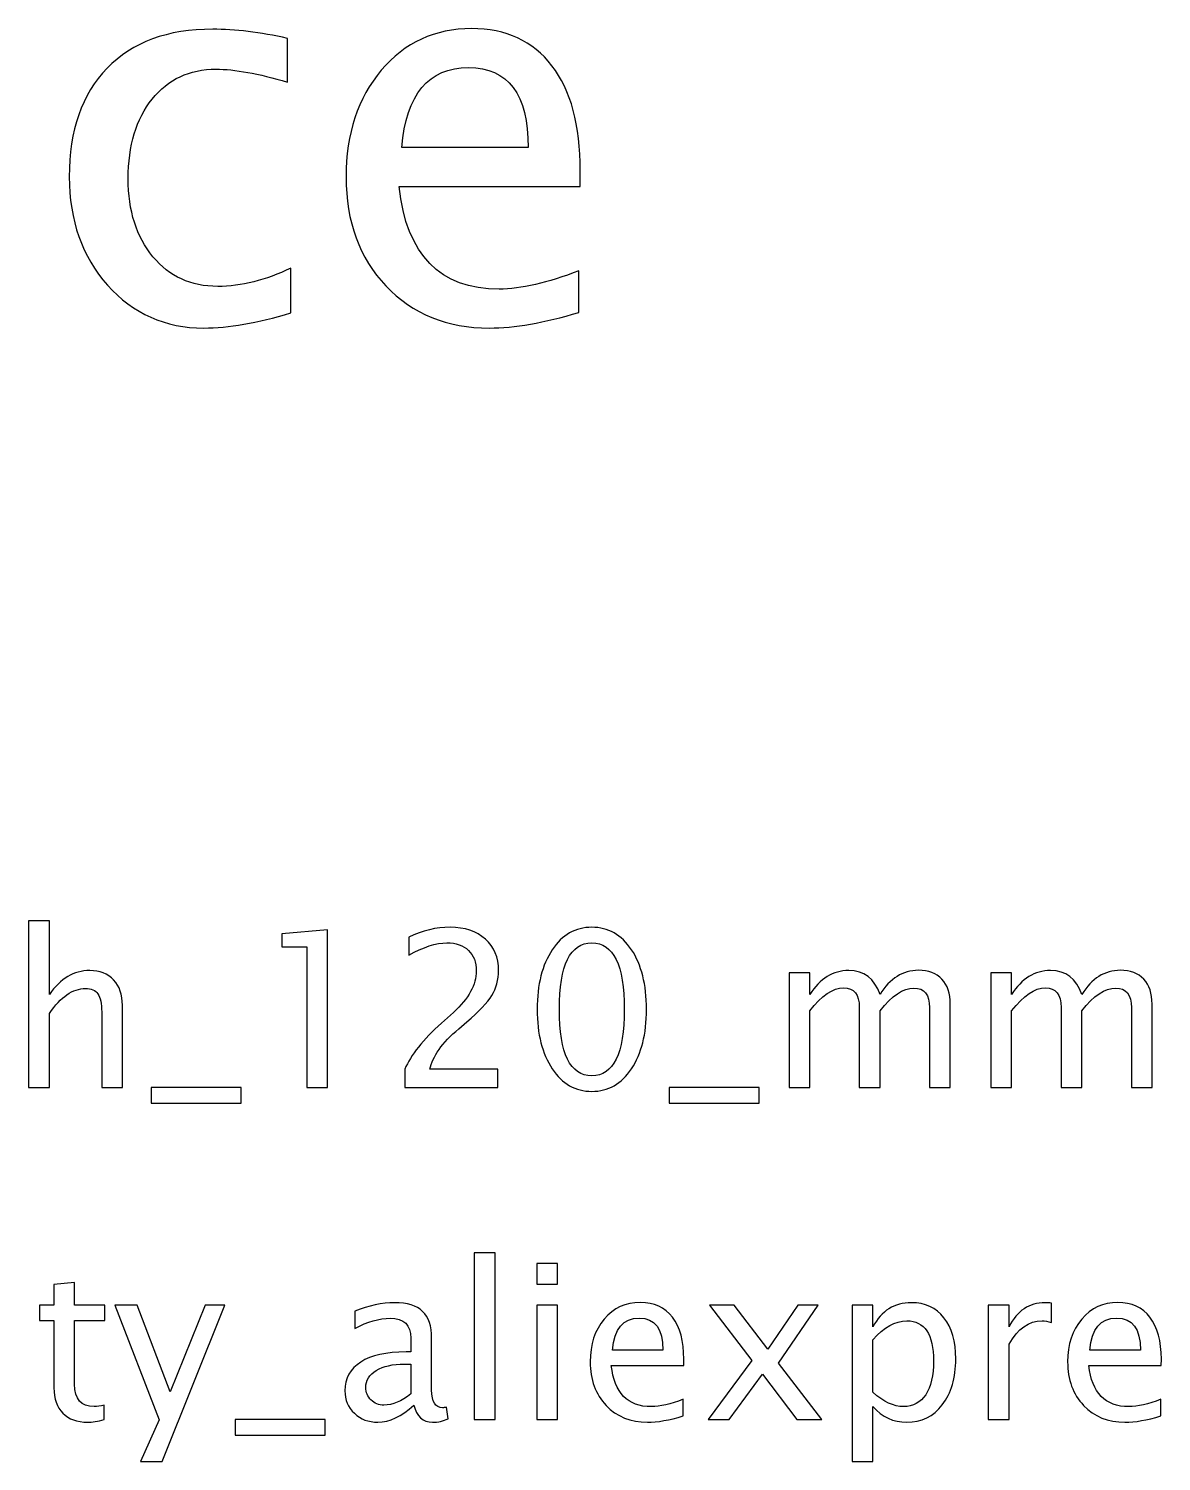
# Model space of a CAD drawing. Header units: centimetres. Extents: x -29.5 to 29.3, y -24.7 to 29.8.
# Drawn here: x -17.01 to -12.58, y 13.21 to 18.82 of the extents above; entities that cross this region are included whole.
import ezdxf

# ---------------------------------------------------------------- set-up
doc = ezdxf.new("R2010")
doc.units = ezdxf.units.CM
doc.header["$MEASUREMENT"] = 0
doc.layers.add('Layer 1', color=7, linetype='Continuous')

msp = doc.modelspace()

# ---------------------------------------------------------------- linework, layer by layer
at = {"layer": 'Layer 1'}
for points, knots in [([(-15.98524, 17.70431), (-16.11682, 17.6648), (-16.23042, 17.64504), (-16.32602, 17.64504), (-16.32602, 17.64504), (-16.47771, 17.64504), (-16.6033, 17.70113), (-16.70314, 17.81296), (-16.70314, 17.81296), (-16.80298, 17.92515), (-16.85307, 18.06661), (-16.85307, 18.237), (-16.85307, 18.237), (-16.85307, 18.41904), (-16.80368, 18.56121), (-16.7049, 18.66281), (-16.7049, 18.66281), (-16.60612, 18.76476), (-16.46819, 18.81556), (-16.29109, 18.81556), (-16.29109, 18.81556), (-16.20396, 18.81556), (-16.10589, 18.80356), (-15.99794, 18.77958), (-15.99794, 18.77958), (-15.99794, 18.77958), (-15.99794, 18.60812), (-15.99794, 18.60812), (-15.99794, 18.60812), (-16.11259, 18.64199), (-16.20607, 18.65892), (-16.27804, 18.65892), (-16.27804, 18.65892), (-16.38246, 18.65892), (-16.46607, 18.61977), (-16.52851, 18.5418), (-16.52851, 18.5418), (-16.59096, 18.46384), (-16.62235, 18.35977), (-16.62235, 18.22995), (-16.62235, 18.22995), (-16.62235, 18.104), (-16.5899, 18.0024), (-16.52534, 17.92444), (-16.52534, 17.92444), (-16.46078, 17.84683), (-16.37647, 17.80802), (-16.27169, 17.80802), (-16.27169, 17.80802), (-16.17891, 17.80802), (-16.08366, 17.83201), (-15.98524, 17.87999), (-15.98524, 17.87999), (-15.98524, 17.87999), (-15.98524, 17.70431), (-15.98524, 17.70431)], [0, 0, 0, 0, 0.0666667, 0.0666667, 0.0666667, 0.0666667, 0.1333333, 0.1333333, 0.1333333, 0.1333333, 0.2, 0.2, 0.2, 0.2, 0.2666667, 0.2666667, 0.2666667, 0.2666667, 0.3333333, 0.3333333, 0.3333333, 0.3333333, 0.4, 0.4, 0.4, 0.4, 0.4666667, 0.4666667, 0.4666667, 0.4666667, 0.5333333, 0.5333333, 0.5333333, 0.5333333, 0.6, 0.6, 0.6, 0.6, 0.6666667, 0.6666667, 0.6666667, 0.6666667, 0.7333333, 0.7333333, 0.7333333, 0.7333333, 0.8, 0.8, 0.8, 0.8, 0.8666667, 0.8666667, 0.8666667, 0.8666667, 1, 1, 1, 1]), ([(-14.8567, 17.70642), (-14.99322, 17.6655), (-15.10999, 17.64504), (-15.20736, 17.64504), (-15.20736, 17.64504), (-15.37352, 17.64504), (-15.50863, 17.70007), (-15.6127, 17.80979), (-15.6127, 17.80979), (-15.71677, 17.9195), (-15.76898, 18.06167), (-15.76898, 18.23665), (-15.76898, 18.23665), (-15.76898, 18.40634), (-15.72312, 18.54568), (-15.63104, 18.65469), (-15.63104, 18.65469), (-15.53897, 18.76335), (-15.42114, 18.81768), (-15.27756, 18.81768), (-15.27756, 18.81768), (-15.14174, 18.81768), (-15.03661, 18.76934), (-14.96253, 18.67268), (-14.96253, 18.67268), (-14.88845, 18.57602), (-14.8514, 18.43914), (-14.8514, 18.2617), (-14.8514, 18.2617), (-14.8514, 18.2617), (-14.85246, 18.19961), (-14.85246, 18.19961), (-14.85246, 18.19961), (-14.85246, 18.19961), (-15.56155, 18.19961), (-15.56155, 18.19961), (-15.56155, 18.19961), (-15.53191, 17.9315), (-15.40103, 17.79744), (-15.16926, 17.79744), (-15.16926, 17.79744), (-15.08424, 17.79744), (-14.98017, 17.82143), (-14.8567, 17.86941), (-14.8567, 17.86941), (-14.8567, 17.86941), (-14.8567, 17.70642), (-14.8567, 17.70642)], [0, 0, 0, 0, 0.0769231, 0.0769231, 0.0769231, 0.0769231, 0.1538462, 0.1538462, 0.1538462, 0.1538462, 0.2307692, 0.2307692, 0.2307692, 0.2307692, 0.3076923, 0.3076923, 0.3076923, 0.3076923, 0.3846154, 0.3846154, 0.3846154, 0.3846154, 0.4615385, 0.4615385, 0.4615385, 0.4615385, 0.5384615, 0.5384615, 0.5384615, 0.5384615, 0.6153846, 0.6153846, 0.6153846, 0.6153846, 0.6923077, 0.6923077, 0.6923077, 0.6923077, 0.7692308, 0.7692308, 0.7692308, 0.7692308, 0.8461538, 0.8461538, 0.8461538, 0.8461538, 1, 1, 1, 1]), ([(-15.55096, 18.35201), (-15.55096, 18.35201), (-15.05566, 18.35201), (-15.05566, 18.35201), (-15.05566, 18.35201), (-15.05566, 18.56085), (-15.13363, 18.66527), (-15.2892, 18.66527), (-15.2892, 18.66527), (-15.44583, 18.66527), (-15.53297, 18.56085), (-15.55096, 18.35201)], [0, 0, 0, 0, 0.25, 0.25, 0.25, 0.25, 0.5, 0.5, 0.5, 0.5, 1, 1, 1, 1]), ([(-17.01219, 14.67044), (-17.01219, 14.67044), (-17.01219, 15.32322), (-17.01219, 15.32322), (-17.01219, 15.32322), (-17.01219, 15.32322), (-16.93091, 15.32322), (-16.93091, 15.32322), (-16.93091, 15.32322), (-16.93091, 15.32322), (-16.93091, 15.03437), (-16.93091, 15.03437), (-16.93091, 15.03437), (-16.88787, 15.09716), (-16.83509, 15.12849), (-16.77272, 15.12849), (-16.77272, 15.12849), (-16.73349, 15.12849), (-16.70231, 15.11621), (-16.67931, 15.09152), (-16.67931, 15.09152), (-16.65631, 15.06696), (-16.64473, 15.0338), (-16.64473, 14.99232), (-16.64473, 14.99232), (-16.64473, 14.99232), (-16.64473, 14.67044), (-16.64473, 14.67044), (-16.64473, 14.67044), (-16.64473, 14.67044), (-16.72602, 14.67044), (-16.72602, 14.67044), (-16.72602, 14.67044), (-16.72602, 14.67044), (-16.72602, 14.96579), (-16.72602, 14.96579), (-16.72602, 14.96579), (-16.72602, 14.99909), (-16.73095, 15.0228), (-16.74069, 15.03691), (-16.74069, 15.03691), (-16.75057, 15.05116), (-16.7668, 15.05821), (-16.78952, 15.05821), (-16.78952, 15.05821), (-16.83947, 15.05821), (-16.8866, 15.02562), (-16.93091, 14.96042), (-16.93091, 14.96042), (-16.93091, 14.96042), (-16.93091, 14.67044), (-16.93091, 14.67044), (-16.93091, 14.67044), (-16.93091, 14.67044), (-17.01219, 14.67044), (-17.01219, 14.67044)], [0, 0, 0, 0, 0.0666667, 0.0666667, 0.0666667, 0.0666667, 0.1333333, 0.1333333, 0.1333333, 0.1333333, 0.2, 0.2, 0.2, 0.2, 0.2666667, 0.2666667, 0.2666667, 0.2666667, 0.3333333, 0.3333333, 0.3333333, 0.3333333, 0.4, 0.4, 0.4, 0.4, 0.4666667, 0.4666667, 0.4666667, 0.4666667, 0.5333333, 0.5333333, 0.5333333, 0.5333333, 0.6, 0.6, 0.6, 0.6, 0.6666667, 0.6666667, 0.6666667, 0.6666667, 0.7333333, 0.7333333, 0.7333333, 0.7333333, 0.8, 0.8, 0.8, 0.8, 0.8666667, 0.8666667, 0.8666667, 0.8666667, 1, 1, 1, 1]), ([(-15.9228, 14.67044), (-15.9228, 14.67044), (-15.9228, 15.22162), (-15.9228, 15.22162), (-15.9228, 15.22162), (-15.9228, 15.22162), (-16.02017, 15.22162), (-16.02017, 15.22162), (-16.02017, 15.22162), (-16.02017, 15.22162), (-16.02017, 15.27242), (-16.02017, 15.27242), (-16.02017, 15.27242), (-16.02017, 15.27242), (-15.84152, 15.28766), (-15.84152, 15.28766), (-15.84152, 15.28766), (-15.84152, 15.28766), (-15.84152, 14.67044), (-15.84152, 14.67044), (-15.84152, 14.67044), (-15.84152, 14.67044), (-15.9228, 14.67044), (-15.9228, 14.67044)], [0, 0, 0, 0, 0.1428571, 0.1428571, 0.1428571, 0.1428571, 0.2857143, 0.2857143, 0.2857143, 0.2857143, 0.4285714, 0.4285714, 0.4285714, 0.4285714, 0.5714286, 0.5714286, 0.5714286, 0.5714286, 0.7142857, 0.7142857, 0.7142857, 0.7142857, 1, 1, 1, 1]), ([(-15.53898, 14.67044), (-15.53898, 14.67044), (-15.53898, 14.74156), (-15.53898, 14.74156), (-15.53898, 14.74156), (-15.51527, 14.79702), (-15.46743, 14.85755), (-15.39532, 14.92289), (-15.39532, 14.92289), (-15.39532, 14.92289), (-15.34876, 14.96466), (-15.34876, 14.96466), (-15.34876, 14.96466), (-15.28879, 15.01913), (-15.25873, 15.07303), (-15.25873, 15.12665), (-15.25873, 15.12665), (-15.25873, 15.16094), (-15.26903, 15.18776), (-15.28949, 15.20737), (-15.28949, 15.20737), (-15.30995, 15.22698), (-15.33832, 15.23686), (-15.3743, 15.23686), (-15.3743, 15.23686), (-15.41635, 15.23686), (-15.46616, 15.22078), (-15.52374, 15.1886), (-15.52374, 15.1886), (-15.52374, 15.1886), (-15.52374, 15.25972), (-15.52374, 15.25972), (-15.52374, 15.25972), (-15.46941, 15.28512), (-15.41536, 15.29782), (-15.36146, 15.29782), (-15.36146, 15.29782), (-15.30417, 15.29782), (-15.25816, 15.28244), (-15.22345, 15.25154), (-15.22345, 15.25154), (-15.18888, 15.22063), (-15.17152, 15.17971), (-15.17152, 15.12863), (-15.17152, 15.12863), (-15.17152, 15.09194), (-15.18027, 15.05934), (-15.19777, 15.03098), (-15.19777, 15.03098), (-15.21541, 15.00248), (-15.248, 14.96804), (-15.29584, 14.9274), (-15.29584, 14.9274), (-15.29584, 14.9274), (-15.32731, 14.90059), (-15.32731, 14.90059), (-15.32731, 14.90059), (-15.39278, 14.84514), (-15.4306, 14.79208), (-15.44076, 14.74156), (-15.44076, 14.74156), (-15.44076, 14.74156), (-15.17406, 14.74156), (-15.17406, 14.74156), (-15.17406, 14.74156), (-15.17406, 14.74156), (-15.17406, 14.67044), (-15.17406, 14.67044), (-15.17406, 14.67044), (-15.17406, 14.67044), (-15.53898, 14.67044), (-15.53898, 14.67044)], [0, 0, 0, 0, 0.0526316, 0.0526316, 0.0526316, 0.0526316, 0.1052632, 0.1052632, 0.1052632, 0.1052632, 0.1578947, 0.1578947, 0.1578947, 0.1578947, 0.2105263, 0.2105263, 0.2105263, 0.2105263, 0.2631579, 0.2631579, 0.2631579, 0.2631579, 0.3157895, 0.3157895, 0.3157895, 0.3157895, 0.3684211, 0.3684211, 0.3684211, 0.3684211, 0.4210526, 0.4210526, 0.4210526, 0.4210526, 0.4736842, 0.4736842, 0.4736842, 0.4736842, 0.5263158, 0.5263158, 0.5263158, 0.5263158, 0.5789474, 0.5789474, 0.5789474, 0.5789474, 0.6315789, 0.6315789, 0.6315789, 0.6315789, 0.6842105, 0.6842105, 0.6842105, 0.6842105, 0.7368421, 0.7368421, 0.7368421, 0.7368421, 0.7894737, 0.7894737, 0.7894737, 0.7894737, 0.8421053, 0.8421053, 0.8421053, 0.8421053, 0.8947368, 0.8947368, 0.8947368, 0.8947368, 1, 1, 1, 1]), ([(-14.80632, 14.6552), (-14.87053, 14.6552), (-14.92232, 14.68469), (-14.96155, 14.74354), (-14.96155, 14.74354), (-15.00092, 14.80238), (-15.02053, 14.87999), (-15.02053, 14.97651), (-15.02053, 14.97651), (-15.02053, 15.07303), (-15.00092, 15.15064), (-14.96155, 15.20949), (-14.96155, 15.20949), (-14.92232, 15.26833), (-14.87053, 15.29782), (-14.80632, 15.29782), (-14.80632, 15.29782), (-14.74183, 15.29782), (-14.69005, 15.26847), (-14.65082, 15.20977), (-14.65082, 15.20977), (-14.61173, 15.15107), (-14.59211, 15.07331), (-14.59211, 14.97651), (-14.59211, 14.97651), (-14.59211, 14.87999), (-14.61173, 14.80238), (-14.65082, 14.74354), (-14.65082, 14.74354), (-14.69005, 14.68469), (-14.74183, 14.6552), (-14.80632, 14.6552)], [0, 0, 0, 0, 0.1111111, 0.1111111, 0.1111111, 0.1111111, 0.2222222, 0.2222222, 0.2222222, 0.2222222, 0.3333333, 0.3333333, 0.3333333, 0.3333333, 0.4444444, 0.4444444, 0.4444444, 0.4444444, 0.5555556, 0.5555556, 0.5555556, 0.5555556, 0.6666667, 0.6666667, 0.6666667, 0.6666667, 0.7777778, 0.7777778, 0.7777778, 0.7777778, 1, 1, 1, 1]), ([(-14.80646, 14.71616), (-14.72166, 14.71616), (-14.67932, 14.80294), (-14.67932, 14.97651), (-14.67932, 14.97651), (-14.67932, 15.15008), (-14.72166, 15.23686), (-14.80646, 15.23686), (-14.80646, 15.23686), (-14.89099, 15.23686), (-14.93332, 15.15008), (-14.93332, 14.97651), (-14.93332, 14.97651), (-14.93332, 14.80294), (-14.89099, 14.71616), (-14.80646, 14.71616)], [0, 0, 0, 0, 0.2, 0.2, 0.2, 0.2, 0.4, 0.4, 0.4, 0.4, 0.6, 0.6, 0.6, 0.6, 1, 1, 1, 1]), ([(-14.03387, 14.67044), (-14.03387, 14.67044), (-14.03387, 15.11918), (-14.03387, 15.11918), (-14.03387, 15.11918), (-14.03387, 15.11918), (-13.95259, 15.11918), (-13.95259, 15.11918), (-13.95259, 15.11918), (-13.95259, 15.11918), (-13.95259, 15.03437), (-13.95259, 15.03437), (-13.95259, 15.03437), (-13.91294, 15.09716), (-13.86214, 15.12849), (-13.79991, 15.12849), (-13.79991, 15.12849), (-13.73993, 15.12849), (-13.69915, 15.09716), (-13.67742, 15.03437), (-13.67742, 15.03437), (-13.6389, 15.09773), (-13.58866, 15.12934), (-13.527, 15.12934), (-13.527, 15.12934), (-13.48763, 15.12934), (-13.45701, 15.11776), (-13.43513, 15.09448), (-13.43513, 15.09448), (-13.41326, 15.0712), (-13.40225, 15.0386), (-13.40225, 14.99669), (-13.40225, 14.99669), (-13.40225, 14.99669), (-13.40225, 14.67044), (-13.40225, 14.67044), (-13.40225, 14.67044), (-13.40225, 14.67044), (-13.48353, 14.67044), (-13.48353, 14.67044), (-13.48353, 14.67044), (-13.48353, 14.67044), (-13.48353, 14.98328), (-13.48353, 14.98328), (-13.48353, 14.98328), (-13.48353, 15.03437), (-13.50385, 15.05991), (-13.54449, 15.05991), (-13.54449, 15.05991), (-13.58669, 15.05991), (-13.631, 15.03013), (-13.67742, 14.97044), (-13.67742, 14.97044), (-13.67742, 14.97044), (-13.67742, 14.67044), (-13.67742, 14.67044), (-13.67742, 14.67044), (-13.67742, 14.67044), (-13.7587, 14.67044), (-13.7587, 14.67044), (-13.7587, 14.67044), (-13.7587, 14.67044), (-13.7587, 14.98357), (-13.7587, 14.98357), (-13.7587, 14.98357), (-13.7587, 15.03507), (-13.7793, 15.06075), (-13.82065, 15.06075), (-13.82065, 15.06075), (-13.86171, 15.06075), (-13.90574, 15.03084), (-13.95259, 14.97087), (-13.95259, 14.97087), (-13.95259, 14.97087), (-13.95259, 14.67044), (-13.95259, 14.67044), (-13.95259, 14.67044), (-13.95259, 14.67044), (-14.03387, 14.67044), (-14.03387, 14.67044)], [0, 0, 0, 0, 0.047619, 0.047619, 0.047619, 0.047619, 0.0952381, 0.0952381, 0.0952381, 0.0952381, 0.1428571, 0.1428571, 0.1428571, 0.1428571, 0.1904762, 0.1904762, 0.1904762, 0.1904762, 0.2380952, 0.2380952, 0.2380952, 0.2380952, 0.2857143, 0.2857143, 0.2857143, 0.2857143, 0.3333333, 0.3333333, 0.3333333, 0.3333333, 0.3809524, 0.3809524, 0.3809524, 0.3809524, 0.4285714, 0.4285714, 0.4285714, 0.4285714, 0.4761905, 0.4761905, 0.4761905, 0.4761905, 0.5238095, 0.5238095, 0.5238095, 0.5238095, 0.5714286, 0.5714286, 0.5714286, 0.5714286, 0.6190476, 0.6190476, 0.6190476, 0.6190476, 0.6666667, 0.6666667, 0.6666667, 0.6666667, 0.7142857, 0.7142857, 0.7142857, 0.7142857, 0.7619048, 0.7619048, 0.7619048, 0.7619048, 0.8095238, 0.8095238, 0.8095238, 0.8095238, 0.8571429, 0.8571429, 0.8571429, 0.8571429, 0.9047619, 0.9047619, 0.9047619, 0.9047619, 1, 1, 1, 1]), ([(-13.24336, 14.67044), (-13.24336, 14.67044), (-13.24336, 15.11918), (-13.24336, 15.11918), (-13.24336, 15.11918), (-13.24336, 15.11918), (-13.16208, 15.11918), (-13.16208, 15.11918), (-13.16208, 15.11918), (-13.16208, 15.11918), (-13.16208, 15.03437), (-13.16208, 15.03437), (-13.16208, 15.03437), (-13.12243, 15.09716), (-13.07163, 15.12849), (-13.0094, 15.12849), (-13.0094, 15.12849), (-12.94942, 15.12849), (-12.90864, 15.09716), (-12.88691, 15.03437), (-12.88691, 15.03437), (-12.84839, 15.09773), (-12.79815, 15.12934), (-12.73649, 15.12934), (-12.73649, 15.12934), (-12.69712, 15.12934), (-12.6665, 15.11776), (-12.64462, 15.09448), (-12.64462, 15.09448), (-12.62275, 15.0712), (-12.61174, 15.0386), (-12.61174, 14.99669), (-12.61174, 14.99669), (-12.61174, 14.99669), (-12.61174, 14.67044), (-12.61174, 14.67044), (-12.61174, 14.67044), (-12.61174, 14.67044), (-12.69302, 14.67044), (-12.69302, 14.67044), (-12.69302, 14.67044), (-12.69302, 14.67044), (-12.69302, 14.98328), (-12.69302, 14.98328), (-12.69302, 14.98328), (-12.69302, 15.03437), (-12.71334, 15.05991), (-12.75398, 15.05991), (-12.75398, 15.05991), (-12.79618, 15.05991), (-12.84049, 15.03013), (-12.88691, 14.97044), (-12.88691, 14.97044), (-12.88691, 14.97044), (-12.88691, 14.67044), (-12.88691, 14.67044), (-12.88691, 14.67044), (-12.88691, 14.67044), (-12.96819, 14.67044), (-12.96819, 14.67044), (-12.96819, 14.67044), (-12.96819, 14.67044), (-12.96819, 14.98357), (-12.96819, 14.98357), (-12.96819, 14.98357), (-12.96819, 15.03507), (-12.98879, 15.06075), (-13.03014, 15.06075), (-13.03014, 15.06075), (-13.0712, 15.06075), (-13.11523, 15.03084), (-13.16208, 14.97087), (-13.16208, 14.97087), (-13.16208, 14.97087), (-13.16208, 14.67044), (-13.16208, 14.67044), (-13.16208, 14.67044), (-13.16208, 14.67044), (-13.24336, 14.67044), (-13.24336, 14.67044)], [0, 0, 0, 0, 0.047619, 0.047619, 0.047619, 0.047619, 0.0952381, 0.0952381, 0.0952381, 0.0952381, 0.1428571, 0.1428571, 0.1428571, 0.1428571, 0.1904762, 0.1904762, 0.1904762, 0.1904762, 0.2380952, 0.2380952, 0.2380952, 0.2380952, 0.2857143, 0.2857143, 0.2857143, 0.2857143, 0.3333333, 0.3333333, 0.3333333, 0.3333333, 0.3809524, 0.3809524, 0.3809524, 0.3809524, 0.4285714, 0.4285714, 0.4285714, 0.4285714, 0.4761905, 0.4761905, 0.4761905, 0.4761905, 0.5238095, 0.5238095, 0.5238095, 0.5238095, 0.5714286, 0.5714286, 0.5714286, 0.5714286, 0.6190476, 0.6190476, 0.6190476, 0.6190476, 0.6666667, 0.6666667, 0.6666667, 0.6666667, 0.7142857, 0.7142857, 0.7142857, 0.7142857, 0.7619048, 0.7619048, 0.7619048, 0.7619048, 0.8095238, 0.8095238, 0.8095238, 0.8095238, 0.8571429, 0.8571429, 0.8571429, 0.8571429, 0.9047619, 0.9047619, 0.9047619, 0.9047619, 1, 1, 1, 1]), ([(-16.53241, 14.60948), (-16.53241, 14.60948), (-16.53241, 14.67044), (-16.53241, 14.67044), (-16.53241, 14.67044), (-16.53241, 14.67044), (-16.1802, 14.67044), (-16.1802, 14.67044), (-16.1802, 14.67044), (-16.1802, 14.67044), (-16.1802, 14.60948), (-16.1802, 14.60948), (-16.1802, 14.60948), (-16.1802, 14.60948), (-16.53241, 14.60948), (-16.53241, 14.60948)], [0, 0, 0, 0, 0.2, 0.2, 0.2, 0.2, 0.4, 0.4, 0.4, 0.4, 0.6, 0.6, 0.6, 0.6, 1, 1, 1, 1]), ([(-14.50293, 14.60948), (-14.50293, 14.60948), (-14.50293, 14.67044), (-14.50293, 14.67044), (-14.50293, 14.67044), (-14.50293, 14.67044), (-14.15072, 14.67044), (-14.15072, 14.67044), (-14.15072, 14.67044), (-14.15072, 14.67044), (-14.15072, 14.60948), (-14.15072, 14.60948), (-14.15072, 14.60948), (-14.15072, 14.60948), (-14.50293, 14.60948), (-14.50293, 14.60948)], [0, 0, 0, 0, 0.2, 0.2, 0.2, 0.2, 0.4, 0.4, 0.4, 0.4, 0.6, 0.6, 0.6, 0.6, 1, 1, 1, 1]), ([(-15.26678, 13.3694), (-15.26678, 13.3694), (-15.26678, 14.02218), (-15.26678, 14.02218), (-15.26678, 14.02218), (-15.26678, 14.02218), (-15.1855, 14.02218), (-15.1855, 14.02218), (-15.1855, 14.02218), (-15.1855, 14.02218), (-15.1855, 13.3694), (-15.1855, 13.3694), (-15.1855, 13.3694), (-15.1855, 13.3694), (-15.26678, 13.3694), (-15.26678, 13.3694)], [0, 0, 0, 0, 0.2, 0.2, 0.2, 0.2, 0.4, 0.4, 0.4, 0.4, 0.6, 0.6, 0.6, 0.6, 1, 1, 1, 1]), ([(-15.02209, 13.90026), (-15.02209, 13.90026), (-15.02209, 13.98154), (-15.02209, 13.98154), (-15.02209, 13.98154), (-15.02209, 13.98154), (-14.94081, 13.98154), (-14.94081, 13.98154), (-14.94081, 13.98154), (-14.94081, 13.98154), (-14.94081, 13.90026), (-14.94081, 13.90026), (-14.94081, 13.90026), (-14.94081, 13.90026), (-15.02209, 13.90026), (-15.02209, 13.90026)], [0, 0, 0, 0, 0.2, 0.2, 0.2, 0.2, 0.4, 0.4, 0.4, 0.4, 0.6, 0.6, 0.6, 0.6, 1, 1, 1, 1]), ([(-16.716, 13.36954), (-16.74112, 13.36263), (-16.76299, 13.35924), (-16.78147, 13.35924), (-16.78147, 13.35924), (-16.82296, 13.35924), (-16.85528, 13.37109), (-16.87842, 13.3948), (-16.87842, 13.3948), (-16.9017, 13.41851), (-16.91327, 13.45139), (-16.91327, 13.49358), (-16.91327, 13.49358), (-16.91327, 13.49358), (-16.91327, 13.75717), (-16.91327, 13.75717), (-16.91327, 13.75717), (-16.91327, 13.75717), (-16.96944, 13.75717), (-16.96944, 13.75717), (-16.96944, 13.75717), (-16.96944, 13.75717), (-16.96944, 13.81814), (-16.96944, 13.81814), (-16.96944, 13.81814), (-16.96944, 13.81814), (-16.91327, 13.81814), (-16.91327, 13.81814), (-16.91327, 13.81814), (-16.91327, 13.81814), (-16.91327, 13.89927), (-16.91327, 13.89927), (-16.91327, 13.89927), (-16.91327, 13.89927), (-16.83199, 13.90704), (-16.83199, 13.90704), (-16.83199, 13.90704), (-16.83199, 13.90704), (-16.83199, 13.81814), (-16.83199, 13.81814), (-16.83199, 13.81814), (-16.83199, 13.81814), (-16.71431, 13.81814), (-16.71431, 13.81814), (-16.71431, 13.81814), (-16.71431, 13.81814), (-16.71431, 13.75717), (-16.71431, 13.75717), (-16.71431, 13.75717), (-16.71431, 13.75717), (-16.83199, 13.75717), (-16.83199, 13.75717), (-16.83199, 13.75717), (-16.83199, 13.75717), (-16.83199, 13.50825), (-16.83199, 13.50825), (-16.83199, 13.50825), (-16.83199, 13.44955), (-16.80645, 13.4202), (-16.75551, 13.4202), (-16.75551, 13.4202), (-16.74464, 13.4202), (-16.73152, 13.42203), (-16.716, 13.42556), (-16.716, 13.42556), (-16.716, 13.42556), (-16.716, 13.36954), (-16.716, 13.36954)], [0, 0, 0, 0, 0.0555556, 0.0555556, 0.0555556, 0.0555556, 0.1111111, 0.1111111, 0.1111111, 0.1111111, 0.1666667, 0.1666667, 0.1666667, 0.1666667, 0.2222222, 0.2222222, 0.2222222, 0.2222222, 0.2777778, 0.2777778, 0.2777778, 0.2777778, 0.3333333, 0.3333333, 0.3333333, 0.3333333, 0.3888889, 0.3888889, 0.3888889, 0.3888889, 0.4444444, 0.4444444, 0.4444444, 0.4444444, 0.5, 0.5, 0.5, 0.5, 0.5555556, 0.5555556, 0.5555556, 0.5555556, 0.6111111, 0.6111111, 0.6111111, 0.6111111, 0.6666667, 0.6666667, 0.6666667, 0.6666667, 0.7222222, 0.7222222, 0.7222222, 0.7222222, 0.7777778, 0.7777778, 0.7777778, 0.7777778, 0.8333333, 0.8333333, 0.8333333, 0.8333333, 0.8888889, 0.8888889, 0.8888889, 0.8888889, 1, 1, 1, 1]), ([(-16.57348, 13.20599), (-16.57348, 13.20599), (-16.50067, 13.36884), (-16.50067, 13.36884), (-16.50067, 13.36884), (-16.50067, 13.36884), (-16.67452, 13.81814), (-16.67452, 13.81814), (-16.67452, 13.81814), (-16.67452, 13.81814), (-16.58731, 13.81814), (-16.58731, 13.81814), (-16.58731, 13.81814), (-16.58731, 13.81814), (-16.45805, 13.47834), (-16.45805, 13.47834), (-16.45805, 13.47834), (-16.45805, 13.47834), (-16.32019, 13.81814), (-16.32019, 13.81814), (-16.32019, 13.81814), (-16.32019, 13.81814), (-16.24356, 13.81814), (-16.24356, 13.81814), (-16.24356, 13.81814), (-16.24356, 13.81814), (-16.48881, 13.20599), (-16.48881, 13.20599), (-16.48881, 13.20599), (-16.48881, 13.20599), (-16.57348, 13.20599), (-16.57348, 13.20599)], [0, 0, 0, 0, 0.1111111, 0.1111111, 0.1111111, 0.1111111, 0.2222222, 0.2222222, 0.2222222, 0.2222222, 0.3333333, 0.3333333, 0.3333333, 0.3333333, 0.4444444, 0.4444444, 0.4444444, 0.4444444, 0.5555556, 0.5555556, 0.5555556, 0.5555556, 0.6666667, 0.6666667, 0.6666667, 0.6666667, 0.7777778, 0.7777778, 0.7777778, 0.7777778, 1, 1, 1, 1]), ([(-15.503, 13.42655), (-15.55182, 13.38168), (-15.59881, 13.35924), (-15.64397, 13.35924), (-15.64397, 13.35924), (-15.68108, 13.35924), (-15.71198, 13.37081), (-15.7364, 13.39409), (-15.7364, 13.39409), (-15.76095, 13.41738), (-15.77323, 13.44673), (-15.77323, 13.48215), (-15.77323, 13.48215), (-15.77323, 13.53111), (-15.75262, 13.56879), (-15.71142, 13.59504), (-15.71142, 13.59504), (-15.67021, 13.62128), (-15.61109, 13.63441), (-15.53404, 13.63441), (-15.53404, 13.63441), (-15.53404, 13.63441), (-15.51499, 13.63441), (-15.51499, 13.63441), (-15.51499, 13.63441), (-15.51499, 13.63441), (-15.51499, 13.68845), (-15.51499, 13.68845), (-15.51499, 13.68845), (-15.51499, 13.74052), (-15.54209, 13.76649), (-15.59641, 13.76649), (-15.59641, 13.76649), (-15.63846, 13.76649), (-15.68447, 13.75322), (-15.73428, 13.72669), (-15.73428, 13.72669), (-15.73428, 13.72669), (-15.73428, 13.79358), (-15.73428, 13.79358), (-15.73428, 13.79358), (-15.67953, 13.81616), (-15.62788, 13.82745), (-15.57948, 13.82745), (-15.57948, 13.82745), (-15.52967, 13.82745), (-15.49284, 13.81616), (-15.46927, 13.79344), (-15.46927, 13.79344), (-15.44557, 13.77072), (-15.43371, 13.73573), (-15.43371, 13.68845), (-15.43371, 13.68845), (-15.43371, 13.68845), (-15.43371, 13.48568), (-15.43371, 13.48568), (-15.43371, 13.48568), (-15.43371, 13.43925), (-15.41946, 13.41597), (-15.39081, 13.41597), (-15.39081, 13.41597), (-15.38729, 13.41597), (-15.38206, 13.41653), (-15.37515, 13.41766), (-15.37515, 13.41766), (-15.37515, 13.41766), (-15.36936, 13.3725), (-15.36936, 13.3725), (-15.36936, 13.3725), (-15.38785, 13.36361), (-15.40817, 13.35924), (-15.43047, 13.35924), (-15.43047, 13.35924), (-15.46843, 13.35924), (-15.49256, 13.38168), (-15.503, 13.42655)], [0, 0, 0, 0, 0.05, 0.05, 0.05, 0.05, 0.1, 0.1, 0.1, 0.1, 0.15, 0.15, 0.15, 0.15, 0.2, 0.2, 0.2, 0.2, 0.25, 0.25, 0.25, 0.25, 0.3, 0.3, 0.3, 0.3, 0.35, 0.35, 0.35, 0.35, 0.4, 0.4, 0.4, 0.4, 0.45, 0.45, 0.45, 0.45, 0.5, 0.5, 0.5, 0.5, 0.55, 0.55, 0.55, 0.55, 0.6, 0.6, 0.6, 0.6, 0.65, 0.65, 0.65, 0.65, 0.7, 0.7, 0.7, 0.7, 0.75, 0.75, 0.75, 0.75, 0.8, 0.8, 0.8, 0.8, 0.85, 0.85, 0.85, 0.85, 0.9, 0.9, 0.9, 0.9, 1, 1, 1, 1]), ([(-15.02209, 13.3694), (-15.02209, 13.3694), (-15.02209, 13.81814), (-15.02209, 13.81814), (-15.02209, 13.81814), (-15.02209, 13.81814), (-14.94081, 13.81814), (-14.94081, 13.81814), (-14.94081, 13.81814), (-14.94081, 13.81814), (-14.94081, 13.3694), (-14.94081, 13.3694), (-14.94081, 13.3694), (-14.94081, 13.3694), (-15.02209, 13.3694), (-15.02209, 13.3694)], [0, 0, 0, 0, 0.2, 0.2, 0.2, 0.2, 0.4, 0.4, 0.4, 0.4, 0.6, 0.6, 0.6, 0.6, 1, 1, 1, 1]), ([(-14.44805, 13.38379), (-14.50266, 13.36742), (-14.54936, 13.35924), (-14.58831, 13.35924), (-14.58831, 13.35924), (-14.65477, 13.35924), (-14.70882, 13.38125), (-14.75045, 13.42514), (-14.75045, 13.42514), (-14.79208, 13.46902), (-14.81296, 13.52589), (-14.81296, 13.59588), (-14.81296, 13.59588), (-14.81296, 13.66376), (-14.79462, 13.7195), (-14.75779, 13.7631), (-14.75779, 13.7631), (-14.72096, 13.80656), (-14.67382, 13.8283), (-14.61639, 13.8283), (-14.61639, 13.8283), (-14.56206, 13.8283), (-14.52001, 13.80896), (-14.49038, 13.7703), (-14.49038, 13.7703), (-14.46075, 13.73163), (-14.44593, 13.67688), (-14.44593, 13.6059), (-14.44593, 13.6059), (-14.44593, 13.6059), (-14.44635, 13.58107), (-14.44635, 13.58107), (-14.44635, 13.58107), (-14.44635, 13.58107), (-14.72999, 13.58107), (-14.72999, 13.58107), (-14.72999, 13.58107), (-14.71813, 13.47382), (-14.66578, 13.4202), (-14.57307, 13.4202), (-14.57307, 13.4202), (-14.53906, 13.4202), (-14.49743, 13.4298), (-14.44805, 13.44899), (-14.44805, 13.44899), (-14.44805, 13.44899), (-14.44805, 13.38379), (-14.44805, 13.38379)], [0, 0, 0, 0, 0.0769231, 0.0769231, 0.0769231, 0.0769231, 0.1538462, 0.1538462, 0.1538462, 0.1538462, 0.2307692, 0.2307692, 0.2307692, 0.2307692, 0.3076923, 0.3076923, 0.3076923, 0.3076923, 0.3846154, 0.3846154, 0.3846154, 0.3846154, 0.4615385, 0.4615385, 0.4615385, 0.4615385, 0.5384615, 0.5384615, 0.5384615, 0.5384615, 0.6153846, 0.6153846, 0.6153846, 0.6153846, 0.6923077, 0.6923077, 0.6923077, 0.6923077, 0.7692308, 0.7692308, 0.7692308, 0.7692308, 0.8461538, 0.8461538, 0.8461538, 0.8461538, 1, 1, 1, 1]), ([(-14.35053, 13.3694), (-14.35053, 13.3694), (-14.17965, 13.60096), (-14.17965, 13.60096), (-14.17965, 13.60096), (-14.17965, 13.60096), (-14.34545, 13.81814), (-14.34545, 13.81814), (-14.34545, 13.81814), (-14.34545, 13.81814), (-14.24851, 13.81814), (-14.24851, 13.81814), (-14.24851, 13.81814), (-14.24851, 13.81814), (-14.11756, 13.64527), (-14.11756, 13.64527), (-14.11756, 13.64527), (-14.11756, 13.64527), (-13.99902, 13.81814), (-13.99902, 13.81814), (-13.99902, 13.81814), (-13.99902, 13.81814), (-13.91958, 13.81814), (-13.91958, 13.81814), (-13.91958, 13.81814), (-13.91958, 13.81814), (-14.0748, 13.59052), (-14.0748, 13.59052), (-14.0748, 13.59052), (-14.0748, 13.59052), (-13.90603, 13.3694), (-13.90603, 13.3694), (-13.90603, 13.3694), (-13.90603, 13.3694), (-14.00298, 13.3694), (-14.00298, 13.3694), (-14.00298, 13.3694), (-14.00298, 13.3694), (-14.13816, 13.5472), (-14.13816, 13.5472), (-14.13816, 13.5472), (-14.13816, 13.5472), (-14.26897, 13.3694), (-14.26897, 13.3694), (-14.26897, 13.3694), (-14.26897, 13.3694), (-14.35053, 13.3694), (-14.35053, 13.3694)], [0, 0, 0, 0, 0.0769231, 0.0769231, 0.0769231, 0.0769231, 0.1538462, 0.1538462, 0.1538462, 0.1538462, 0.2307692, 0.2307692, 0.2307692, 0.2307692, 0.3076923, 0.3076923, 0.3076923, 0.3076923, 0.3846154, 0.3846154, 0.3846154, 0.3846154, 0.4615385, 0.4615385, 0.4615385, 0.4615385, 0.5384615, 0.5384615, 0.5384615, 0.5384615, 0.6153846, 0.6153846, 0.6153846, 0.6153846, 0.6923077, 0.6923077, 0.6923077, 0.6923077, 0.7692308, 0.7692308, 0.7692308, 0.7692308, 0.8461538, 0.8461538, 0.8461538, 0.8461538, 1, 1, 1, 1]), ([(-13.78637, 13.20599), (-13.78637, 13.20599), (-13.78637, 13.81814), (-13.78637, 13.81814), (-13.78637, 13.81814), (-13.78637, 13.81814), (-13.70509, 13.81814), (-13.70509, 13.81814), (-13.70509, 13.81814), (-13.70509, 13.81814), (-13.70509, 13.73333), (-13.70509, 13.73333), (-13.70509, 13.73333), (-13.67179, 13.79612), (-13.62169, 13.82745), (-13.55495, 13.82745), (-13.55495, 13.82745), (-13.5009, 13.82745), (-13.45843, 13.80783), (-13.42738, 13.76846), (-13.42738, 13.76846), (-13.39634, 13.72909), (-13.38081, 13.67533), (-13.38081, 13.60717), (-13.38081, 13.60717), (-13.38081, 13.53295), (-13.39845, 13.47298), (-13.43359, 13.42754), (-13.43359, 13.42754), (-13.46873, 13.38196), (-13.51501, 13.35924), (-13.5723, 13.35924), (-13.5723, 13.35924), (-13.6255, 13.35924), (-13.66981, 13.37956), (-13.70509, 13.42034), (-13.70509, 13.42034), (-13.70509, 13.42034), (-13.70509, 13.20599), (-13.70509, 13.20599), (-13.70509, 13.20599), (-13.70509, 13.20599), (-13.78637, 13.20599), (-13.78637, 13.20599)], [0, 0, 0, 0, 0.0833333, 0.0833333, 0.0833333, 0.0833333, 0.1666667, 0.1666667, 0.1666667, 0.1666667, 0.25, 0.25, 0.25, 0.25, 0.3333333, 0.3333333, 0.3333333, 0.3333333, 0.4166667, 0.4166667, 0.4166667, 0.4166667, 0.5, 0.5, 0.5, 0.5, 0.5833333, 0.5833333, 0.5833333, 0.5833333, 0.6666667, 0.6666667, 0.6666667, 0.6666667, 0.75, 0.75, 0.75, 0.75, 0.8333333, 0.8333333, 0.8333333, 0.8333333, 1, 1, 1, 1]), ([(-13.25353, 13.3694), (-13.25353, 13.3694), (-13.25353, 13.81814), (-13.25353, 13.81814), (-13.25353, 13.81814), (-13.25353, 13.81814), (-13.17225, 13.81814), (-13.17225, 13.81814), (-13.17225, 13.81814), (-13.17225, 13.81814), (-13.17225, 13.73333), (-13.17225, 13.73333), (-13.17225, 13.73333), (-13.13993, 13.79612), (-13.09309, 13.82745), (-13.03156, 13.82745), (-13.03156, 13.82745), (-13.02324, 13.82745), (-13.01449, 13.82674), (-13.00546, 13.82533), (-13.00546, 13.82533), (-13.00546, 13.82533), (-13.00546, 13.74927), (-13.00546, 13.74927), (-13.00546, 13.74927), (-13.01957, 13.75393), (-13.03198, 13.75633), (-13.04271, 13.75633), (-13.04271, 13.75633), (-13.09436, 13.75633), (-13.13754, 13.72585), (-13.17225, 13.66475), (-13.17225, 13.66475), (-13.17225, 13.66475), (-13.17225, 13.3694), (-13.17225, 13.3694), (-13.17225, 13.3694), (-13.17225, 13.3694), (-13.25353, 13.3694), (-13.25353, 13.3694)], [0, 0, 0, 0, 0.0909091, 0.0909091, 0.0909091, 0.0909091, 0.1818182, 0.1818182, 0.1818182, 0.1818182, 0.2727273, 0.2727273, 0.2727273, 0.2727273, 0.3636364, 0.3636364, 0.3636364, 0.3636364, 0.4545455, 0.4545455, 0.4545455, 0.4545455, 0.5454545, 0.5454545, 0.5454545, 0.5454545, 0.6363636, 0.6363636, 0.6363636, 0.6363636, 0.7272727, 0.7272727, 0.7272727, 0.7272727, 0.8181818, 0.8181818, 0.8181818, 0.8181818, 1, 1, 1, 1]), ([(-12.57775, 13.38379), (-12.63236, 13.36742), (-12.67906, 13.35924), (-12.71801, 13.35924), (-12.71801, 13.35924), (-12.78447, 13.35924), (-12.83852, 13.38125), (-12.88015, 13.42514), (-12.88015, 13.42514), (-12.92178, 13.46902), (-12.94266, 13.52589), (-12.94266, 13.59588), (-12.94266, 13.59588), (-12.94266, 13.66376), (-12.92432, 13.7195), (-12.88749, 13.7631), (-12.88749, 13.7631), (-12.85066, 13.80656), (-12.80352, 13.8283), (-12.74609, 13.8283), (-12.74609, 13.8283), (-12.69176, 13.8283), (-12.64971, 13.80896), (-12.62008, 13.7703), (-12.62008, 13.7703), (-12.59045, 13.73163), (-12.57563, 13.67688), (-12.57563, 13.6059), (-12.57563, 13.6059), (-12.57563, 13.6059), (-12.57605, 13.58107), (-12.57605, 13.58107), (-12.57605, 13.58107), (-12.57605, 13.58107), (-12.85969, 13.58107), (-12.85969, 13.58107), (-12.85969, 13.58107), (-12.84783, 13.47382), (-12.79548, 13.4202), (-12.70277, 13.4202), (-12.70277, 13.4202), (-12.66876, 13.4202), (-12.62713, 13.4298), (-12.57775, 13.44899), (-12.57775, 13.44899), (-12.57775, 13.44899), (-12.57775, 13.38379), (-12.57775, 13.38379)], [0, 0, 0, 0, 0.0769231, 0.0769231, 0.0769231, 0.0769231, 0.1538462, 0.1538462, 0.1538462, 0.1538462, 0.2307692, 0.2307692, 0.2307692, 0.2307692, 0.3076923, 0.3076923, 0.3076923, 0.3076923, 0.3846154, 0.3846154, 0.3846154, 0.3846154, 0.4615385, 0.4615385, 0.4615385, 0.4615385, 0.5384615, 0.5384615, 0.5384615, 0.5384615, 0.6153846, 0.6153846, 0.6153846, 0.6153846, 0.6923077, 0.6923077, 0.6923077, 0.6923077, 0.7692308, 0.7692308, 0.7692308, 0.7692308, 0.8461538, 0.8461538, 0.8461538, 0.8461538, 1, 1, 1, 1]), ([(-14.72575, 13.64203), (-14.72575, 13.64203), (-14.52763, 13.64203), (-14.52763, 13.64203), (-14.52763, 13.64203), (-14.52763, 13.72557), (-14.55882, 13.76733), (-14.62105, 13.76733), (-14.62105, 13.76733), (-14.6837, 13.76733), (-14.71856, 13.72557), (-14.72575, 13.64203)], [0, 0, 0, 0, 0.25, 0.25, 0.25, 0.25, 0.5, 0.5, 0.5, 0.5, 1, 1, 1, 1]), ([(-13.70509, 13.47636), (-13.66318, 13.43897), (-13.62324, 13.4202), (-13.58529, 13.4202), (-13.58529, 13.4202), (-13.54789, 13.4202), (-13.51896, 13.43586), (-13.49864, 13.46705), (-13.49864, 13.46705), (-13.47818, 13.49823), (-13.46802, 13.54212), (-13.46802, 13.59885), (-13.46802, 13.59885), (-13.46802, 13.70383), (-13.50274, 13.75633), (-13.57216, 13.75633), (-13.57216, 13.75633), (-13.6176, 13.75633), (-13.66191, 13.73177), (-13.70509, 13.68253), (-13.70509, 13.68253), (-13.70509, 13.68253), (-13.70509, 13.47636), (-13.70509, 13.47636)], [0, 0, 0, 0, 0.1428571, 0.1428571, 0.1428571, 0.1428571, 0.2857143, 0.2857143, 0.2857143, 0.2857143, 0.4285714, 0.4285714, 0.4285714, 0.4285714, 0.5714286, 0.5714286, 0.5714286, 0.5714286, 0.7142857, 0.7142857, 0.7142857, 0.7142857, 1, 1, 1, 1]), ([(-12.85545, 13.64203), (-12.85545, 13.64203), (-12.65733, 13.64203), (-12.65733, 13.64203), (-12.65733, 13.64203), (-12.65733, 13.72557), (-12.68852, 13.76733), (-12.75075, 13.76733), (-12.75075, 13.76733), (-12.8134, 13.76733), (-12.84826, 13.72557), (-12.85545, 13.64203)], [0, 0, 0, 0, 0.25, 0.25, 0.25, 0.25, 0.5, 0.5, 0.5, 0.5, 1, 1, 1, 1]), ([(-15.51499, 13.47086), (-15.51499, 13.47086), (-15.51499, 13.58615), (-15.51499, 13.58615), (-15.51499, 13.58615), (-15.51499, 13.58615), (-15.5411, 13.58699), (-15.5411, 13.58699), (-15.5411, 13.58699), (-15.58625, 13.58699), (-15.62266, 13.57867), (-15.65046, 13.56202), (-15.65046, 13.56202), (-15.67812, 13.54523), (-15.69195, 13.52307), (-15.69195, 13.49541), (-15.69195, 13.49541), (-15.69195, 13.47608), (-15.68503, 13.45971), (-15.67134, 13.44631), (-15.67134, 13.44631), (-15.65751, 13.4329), (-15.64072, 13.42613), (-15.62083, 13.42613), (-15.62083, 13.42613), (-15.58696, 13.42613), (-15.55168, 13.44108), (-15.51499, 13.47086)], [0, 0, 0, 0, 0.125, 0.125, 0.125, 0.125, 0.25, 0.25, 0.25, 0.25, 0.375, 0.375, 0.375, 0.375, 0.5, 0.5, 0.5, 0.5, 0.625, 0.625, 0.625, 0.625, 0.75, 0.75, 0.75, 0.75, 1, 1, 1, 1]), ([(-16.20334, 13.30844), (-16.20334, 13.30844), (-16.20334, 13.3694), (-16.20334, 13.3694), (-16.20334, 13.3694), (-16.20334, 13.3694), (-15.85113, 13.3694), (-15.85113, 13.3694), (-15.85113, 13.3694), (-15.85113, 13.3694), (-15.85113, 13.30844), (-15.85113, 13.30844), (-15.85113, 13.30844), (-15.85113, 13.30844), (-16.20334, 13.30844), (-16.20334, 13.30844)], [0, 0, 0, 0, 0.2, 0.2, 0.2, 0.2, 0.4, 0.4, 0.4, 0.4, 0.6, 0.6, 0.6, 0.6, 1, 1, 1, 1])]:
    msp.add_open_spline(points, degree=3, knots=knots, dxfattribs=at)

doc.saveas('drawing.dxf')
